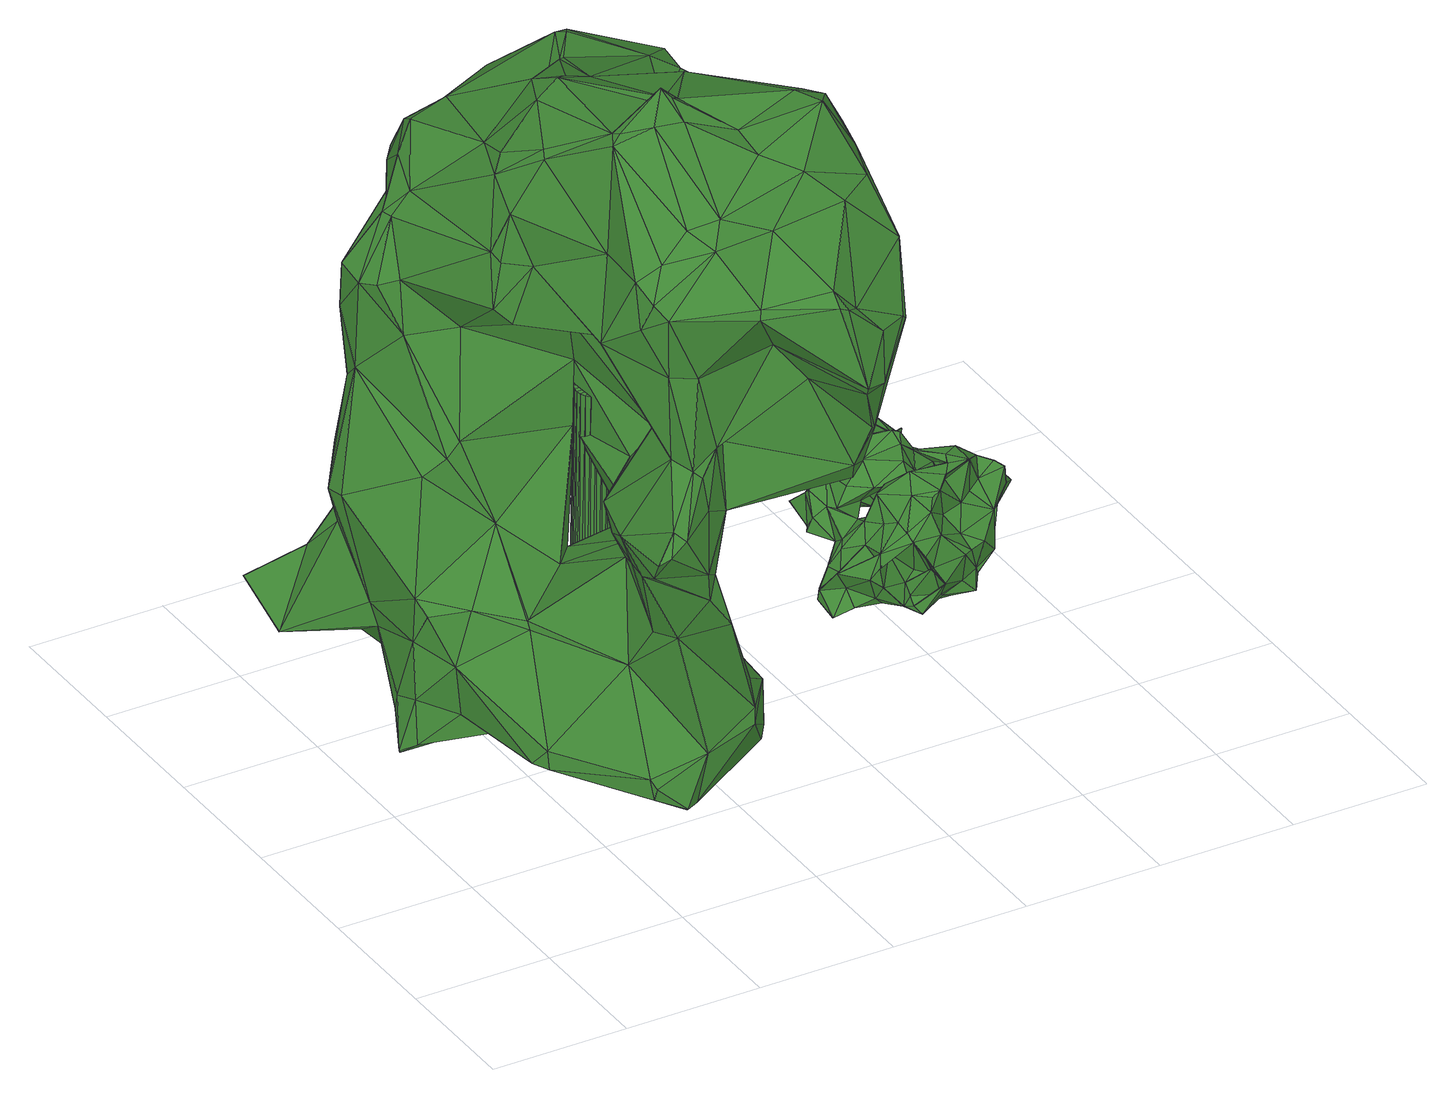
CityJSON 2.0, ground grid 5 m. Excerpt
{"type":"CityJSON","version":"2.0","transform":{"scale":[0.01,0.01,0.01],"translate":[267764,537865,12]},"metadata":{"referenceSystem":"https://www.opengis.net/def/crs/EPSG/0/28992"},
"CityObjects":{
"tree1":{"type":"SolitaryVegetationObject","attributes":{"gtid":21,"crown_width_m":19.05,"crown_median_z":25.21,"crown_r50_m":0.49,"crown_porosity":0.887,"trunk_H_m":12.44,"trunk_DBH_m":1.49,"trunk_radius_m":0.747,"trunk_base_height_m":12.77,"original_gtid":"21"},"geometry":[{"type":"Solid","lod":"3","boundaries":[[[[0,1,2]],[[3,4,5]],[[6,7,8]],[[9,10,11]],[[12,13,14]],[[15,16,17]],[[18,19,20]],[[21,22,23]],[[24,25,26]],[[27,28,29]],[[30,31,32]],[[33,34,35]],[[36,37,38]],[[39,30,32]],[[40,41,42]],[[43,44,45]],[[46,44,43]],[[47,48,49]],[[50,51,52]],[[50,52,53]],[[54,55,56]],[[11,57,58]],[[48,59,49]],[[60,51,61]],[[62,60,61]],[[4,63,64]],[[65,66,67]],[[25,68,69]],[[58,70,71]],[[47,72,48]],[[73,74,75]],[[18,76,77]],[[78,77,76]],[[9,11,58]],[[79,80,81]],[[11,10,82]],[[83,71,70]],[[82,57,11]],[[84,85,86]],[[87,88,89]],[[68,90,69]],[[91,92,93]],[[94,95,96]],[[49,59,97]],[[98,99,100]],[[101,102,103]],[[56,55,104]],[[44,105,106]],[[96,107,108]],[[109,101,110]],[[111,112,113]],[[114,115,116]],[[117,21,118]],[[8,119,94]],[[7,119,8]],[[90,96,108]],[[120,65,121]],[[97,122,123]],[[124,125,118]],[[124,72,125]],[[126,110,101]],[[118,125,47]],[[72,47,125]],[[127,128,129]],[[24,26,130]],[[131,87,48]],[[7,6,132]],[[47,133,134]],[[135,7,132]],[[118,47,134]],[[136,106,137]],[[136,137,138]],[[95,139,140]],[[28,112,111]],[[141,142,143]],[[144,145,146]],[[147,26,25]],[[114,148,34]],[[149,150,151]],[[149,151,152]],[[153,154,155]],[[27,156,28]],[[157,28,156]],[[158,91,159]],[[160,161,115]],[[162,17,163]],[[164,104,165]],[[66,166,167]],[[168,75,74]],[[168,74,169]],[[48,87,59]],[[89,88,170]],[[171,15,172]],[[146,173,157]],[[174,24,175]],[[14,64,12]],[[176,177,178]],[[14,179,64]],[[138,137,180]],[[181,182,19]],[[183,65,120]],[[184,185,186]],[[78,187,5]],[[188,189,190]],[[59,87,89]],[[159,191,158]],[[192,10,37]],[[193,37,10]],[[87,131,88]],[[181,194,182]],[[195,55,54]],[[186,123,184]],[[0,2,196]],[[197,65,67]],[[157,198,146]],[[198,144,146]],[[199,5,4]],[[15,165,172]],[[200,201,202]],[[178,203,176]],[[204,205,206]],[[150,206,205]],[[207,157,173]],[[208,207,173]],[[209,137,106]],[[210,39,80]],[[24,211,212]],[[199,18,77]],[[75,164,213]],[[181,19,35]],[[120,214,215]],[[216,217,218]],[[51,60,52]],[[219,220,88]],[[115,166,66]],[[221,222,223]],[[138,219,124]],[[140,45,224]],[[225,226,227]],[[228,229,230]],[[219,88,131]],[[231,26,147]],[[73,231,147]],[[221,32,222]],[[188,116,161]],[[161,189,188]],[[160,189,161]],[[160,115,66]],[[115,161,116]],[[177,232,178]],[[233,234,132]],[[177,174,175]],[[189,183,190]],[[224,136,235]],[[183,120,215]],[[183,215,190]],[[158,92,91]],[[236,79,237]],[[193,10,9]],[[238,193,9]],[[66,183,160]],[[66,65,183]],[[189,160,183]],[[239,203,178]],[[214,120,121]],[[159,240,191]],[[24,174,211]],[[240,241,191]],[[69,226,225]],[[242,226,69]],[[156,144,157]],[[157,144,198]],[[138,124,243]],[[46,43,139]],[[244,204,206]],[[163,17,16]],[[211,174,176]],[[176,174,177]],[[155,27,76]],[[218,245,216]],[[167,67,66]],[[85,154,153]],[[237,246,247]],[[233,132,6]],[[188,148,116]],[[217,152,38]],[[56,248,54]],[[130,249,250]],[[134,133,251]],[[27,154,156]],[[151,38,152]],[[98,251,99]],[[163,16,249]],[[213,17,162]],[[244,252,253]],[[24,212,25]],[[38,37,193]],[[254,248,56]],[[134,251,117]],[[249,162,163]],[[195,255,172]],[[172,255,171]],[[250,16,256]],[[133,99,251]],[[54,255,195]],[[171,255,54]],[[249,16,250]],[[15,256,16]],[[15,171,256]],[[134,117,118]],[[103,126,101]],[[97,59,122]],[[36,150,257]],[[180,137,209]],[[39,210,258]],[[15,17,165]],[[213,165,17]],[[150,36,151]],[[57,82,184]],[[165,104,172]],[[259,196,22]],[[124,219,72]],[[48,219,131]],[[72,219,48]],[[242,107,96]],[[95,242,96]],[[247,260,261]],[[211,234,233]],[[211,176,234]],[[91,194,181]],[[31,222,32]],[[181,35,159]],[[181,159,91]],[[180,215,214]],[[56,253,254]],[[262,263,264]],[[265,266,226]],[[180,209,215]],[[267,179,14]],[[268,235,102]],[[217,269,270]],[[267,271,33]],[[115,33,271]],[[235,140,224]],[[272,273,228]],[[3,5,274]],[[32,81,39]],[[275,276,214]],[[266,111,40]],[[24,130,177]],[[175,24,177]],[[244,253,104]],[[56,104,253]],[[256,130,250]],[[277,278,279]],[[78,76,27]],[[265,245,260]],[[270,149,217]],[[217,149,152]],[[275,138,276]],[[213,164,165]],[[75,204,164]],[[280,187,78]],[[280,78,281]],[[241,282,142]],[[148,190,283]],[[106,224,45]],[[158,284,92]],[[136,224,106]],[[195,104,55]],[[19,182,20]],[[8,94,285]],[[210,80,79]],[[82,185,184]],[[252,244,270]],[[215,209,105]],[[217,193,218]],[[176,203,286]],[[266,281,111]],[[111,281,29]],[[191,284,158]],[[191,241,284]],[[257,1,0]],[[256,232,130]],[[177,130,232]],[[150,1,257]],[[141,143,283]],[[141,283,215]],[[223,272,228]],[[63,3,81]],[[63,81,32]],[[212,68,25]],[[248,202,54]],[[227,226,287]],[[266,287,226]],[[130,162,249]],[[98,288,289]],[[290,100,99]],[[185,291,186]],[[190,148,188]],[[253,42,41]],[[292,279,278]],[[248,254,293]],[[200,248,293]],[[288,100,291]],[[291,100,290]],[[143,142,282]],[[263,41,40]],[[254,41,263]],[[290,99,133]],[[9,258,210]],[[159,35,34]],[[84,7,135]],[[292,264,112]],[[94,294,46]],[[285,94,90]],[[207,286,239]],[[49,295,47]],[[240,282,241]],[[296,230,166]],[[223,228,221]],[[171,54,202]],[[227,252,269]],[[157,297,28]],[[37,298,0]],[[94,96,90]],[[64,63,12]],[[112,264,263]],[[46,241,142]],[[117,22,21]],[[164,244,104]],[[164,204,244]],[[172,104,195]],[[299,273,272]],[[300,34,283]],[[34,148,283]],[[223,222,31]],[[277,279,239]],[[180,276,138]],[[58,258,9]],[[235,301,140]],[[28,111,29]],[[201,302,178]],[[284,119,7]],[[62,61,272]],[[121,197,214]],[[65,197,121]],[[246,265,247]],[[220,170,88]],[[208,234,207]],[[44,141,105]],[[23,110,21]],[[27,155,154]],[[132,208,135]],[[84,135,144]],[[253,227,42]],[[218,193,238]],[[95,94,139]],[[190,215,283]],[[284,241,46]],[[106,105,209]],[[6,8,303]],[[14,271,267]],[[204,75,168]],[[135,208,145]],[[144,135,145]],[[262,264,304]],[[37,0,192]],[[159,283,282]],[[39,81,80]],[[214,276,180]],[[305,306,71]],[[81,3,307]],[[265,260,247]],[[29,78,27]],[[187,274,5]],[[227,216,245]],[[5,77,78]],[[5,199,77]],[[242,308,225]],[[69,225,308]],[[118,126,124]],[[284,93,92]],[[7,93,284]],[[69,308,147]],[[113,40,111]],[[281,78,29]],[[216,269,217]],[[216,227,269]],[[221,228,296]],[[263,40,113]],[[178,232,201]],[[256,201,232]],[[3,63,4]],[[215,105,141]],[[201,256,202]],[[141,46,142]],[[159,282,240]],[[116,148,114]],[[257,298,36]],[[234,176,286]],[[234,286,207]],[[285,90,68]],[[37,36,298]],[[151,36,38]],[[193,217,38]],[[289,185,82]],[[68,303,285]],[[46,139,94]],[[68,212,303]],[[208,132,234]],[[194,91,93]],[[196,2,22]],[[221,296,12]],[[146,145,173]],[[173,145,208]],[[101,109,102]],[[147,308,169]],[[169,102,109]],[[242,265,226]],[[242,225,265]],[[108,107,69]],[[245,265,225]],[[233,303,211]],[[6,303,233]],[[8,285,303]],[[219,275,220]],[[197,220,275]],[[197,275,214]],[[138,275,219]],[[71,258,58]],[[30,258,71]],[[270,269,252]],[[20,76,18]],[[90,108,69]],[[49,97,295]],[[71,83,305]],[[289,288,185]],[[79,307,237]],[[79,81,307]],[[84,86,7]],[[251,98,309]],[[251,309,117]],[[30,39,258]],[[130,73,162]],[[130,231,73]],[[305,83,123]],[[154,85,84]],[[154,84,144]],[[156,154,144]],[[50,89,51]],[[278,264,292]],[[278,304,264]],[[9,310,238]],[[114,33,115]],[[187,237,307]],[[33,114,34]],[[124,126,243]],[[136,243,103]],[[126,103,243]],[[69,107,242]],[[263,293,254]],[[138,243,136]],[[75,213,73]],[[162,73,213]],[[50,59,89]],[[147,74,73]],[[169,74,147]],[[122,59,50]],[[22,2,1]],[[236,310,210]],[[237,187,246]],[[187,280,246]],[[170,61,51]],[[33,128,267]],[[112,263,113]],[[280,281,266]],[[282,283,143]],[[300,283,159]],[[221,63,32]],[[12,63,221]],[[280,266,246]],[[261,310,311]],[[247,261,311]],[[136,103,235]],[[118,21,110]],[[126,118,110]],[[239,286,203]],[[266,42,287]],[[312,1,205]],[[312,205,204]],[[266,40,42]],[[185,288,291]],[[94,119,294]],[[212,211,303]],[[140,301,242]],[[308,242,301]],[[197,313,220]],[[220,313,170]],[[13,115,271]],[[13,271,14]],[[103,102,235]],[[22,117,259]],[[140,242,95]],[[129,128,33]],[[31,30,314]],[[67,315,299]],[[167,315,67]],[[71,314,30]],[[262,304,316]],[[86,85,20]],[[20,85,76]],[[153,76,85]],[[155,76,153]],[[246,266,265]],[[210,310,317]],[[262,200,293]],[[44,46,141]],[[316,302,201]],[[200,316,201]],[[300,159,34]],[[254,253,41]],[[44,106,45]],[[45,140,43]],[[43,140,139]],[[239,178,302]],[[239,302,277]],[[277,304,278]],[[186,97,123]],[[171,202,256]],[[200,202,248]],[[309,318,196]],[[98,100,288]],[[46,294,284]],[[284,294,119]],[[318,309,98]],[[289,318,98]],[[194,93,7]],[[194,7,86]],[[236,210,79]],[[149,206,150]],[[270,206,149]],[[244,206,270]],[[10,192,82]],[[184,70,57]],[[83,70,184]],[[57,70,58]],[[289,82,192]],[[289,192,318]],[[318,192,0]],[[318,0,196]],[[184,123,83]],[[298,257,0]],[[227,253,252]],[[309,259,117]],[[227,287,42]],[[308,102,169]],[[186,295,97]],[[238,261,218]],[[310,261,238]],[[168,169,312]],[[168,312,204]],[[268,319,235]],[[3,274,307]],[[307,274,187]],[[130,26,231]],[[1,320,23]],[[169,109,320]],[[23,320,110]],[[23,22,1]],[[109,110,320]],[[272,61,299]],[[115,296,166]],[[115,13,296]],[[299,61,170]],[[196,259,309]],[[86,321,194]],[[20,321,86]],[[207,297,157]],[[239,297,207]],[[279,292,297]],[[112,297,292]],[[112,28,297]],[[239,279,297]],[[299,170,313]],[[299,313,67]],[[237,311,236]],[[230,229,166]],[[295,290,47]],[[236,311,310]],[[47,290,133]],[[67,313,197]],[[262,316,200]],[[247,311,237]],[[262,293,263]],[[277,302,304]],[[316,304,302]],[[1,312,320]],[[169,320,312]],[[245,225,227]],[[150,205,1]],[[186,291,295]],[[210,317,9]],[[9,317,310]],[[218,260,245]],[[261,260,218]],[[127,19,18]],[[19,127,129]],[[33,35,129]],[[35,19,129]],[[268,102,319]],[[308,319,102]],[[315,229,299]],[[308,301,319]],[[235,319,301]],[[194,321,182]],[[20,182,321]],[[314,71,306]],[[305,60,306]],[[314,306,60]],[[267,128,127]],[[127,18,199]],[[127,179,267]],[[25,322,147]],[[69,147,322]],[[69,322,25]],[[170,51,89]],[[60,53,52]],[[123,53,305]],[[122,53,123]],[[199,4,323]],[[122,50,53]],[[60,305,53]],[[12,296,13]],[[296,228,230]],[[272,314,62]],[[299,229,273]],[[273,229,228]],[[295,291,290]],[[315,167,229]],[[166,229,167]],[[62,314,60]],[[223,314,272]],[[31,314,223]],[[64,323,4]],[[179,323,64]],[[199,323,127]],[[127,323,179]],[[324,325,326]],[[324,326,327]],[[327,326,328]],[[327,328,329]],[[326,325,330]],[[326,330,328]],[[328,330,331]],[[328,331,329]],[[330,325,332]],[[330,332,331]],[[331,332,333]],[[331,333,329]],[[332,325,334]],[[332,334,333]],[[333,334,335]],[[333,335,329]],[[334,325,336]],[[334,336,335]],[[335,336,337]],[[335,337,329]],[[336,325,338]],[[336,338,337]],[[337,338,339]],[[337,339,329]],[[338,325,340]],[[338,340,339]],[[339,340,341]],[[339,341,329]],[[340,325,342]],[[340,342,341]],[[341,342,343]],[[341,343,329]],[[342,325,344]],[[342,344,343]],[[343,344,345]],[[343,345,329]],[[344,325,346]],[[344,346,345]],[[345,346,347]],[[345,347,329]],[[346,325,348]],[[346,348,347]],[[347,348,349]],[[347,349,329]],[[348,325,350]],[[348,350,349]],[[349,350,351]],[[349,351,329]],[[350,325,352]],[[350,352,351]],[[351,352,353]],[[351,353,329]],[[352,325,354]],[[352,354,353]],[[353,354,355]],[[353,355,329]],[[354,325,356]],[[354,356,355]],[[355,356,357]],[[355,357,329]],[[356,325,358]],[[356,358,357]],[[357,358,359]],[[357,359,329]],[[358,325,360]],[[358,360,359]],[[359,360,361]],[[359,361,329]],[[360,325,362]],[[360,362,361]],[[361,362,363]],[[361,363,329]],[[362,325,364]],[[362,364,363]],[[363,364,365]],[[363,365,329]],[[364,325,366]],[[364,366,365]],[[365,366,367]],[[365,367,329]],[[366,325,368]],[[366,368,367]],[[367,368,369]],[[367,369,329]],[[368,325,370]],[[368,370,369]],[[369,370,371]],[[369,371,329]],[[370,325,372]],[[370,372,371]],[[371,372,373]],[[371,373,329]],[[372,325,324]],[[372,324,373]],[[373,324,327]],[[373,327,329]]]]}]},
"tree2":{"type":"SolitaryVegetationObject","attributes":{"gtid":532,"crown_width_m":7.29,"crown_median_z":15.64,"crown_r50_m":0.307,"crown_porosity":0.919,"trunk_H_m":2.69,"trunk_DBH_m":0.178,"trunk_radius_m":0.0889,"trunk_base_height_m":12.95,"original_gtid":"534"},"geometry":[{"type":"Solid","lod":"3","boundaries":[[[[374,375,376]],[[377,378,379]],[[380,381,382]],[[383,384,385]],[[386,384,383]],[[387,388,389]],[[390,391,392]],[[393,391,390]],[[394,395,396]],[[384,397,398]],[[399,400,401]],[[402,403,382]],[[404,405,406]],[[377,406,405]],[[407,408,409]],[[410,411,412]],[[413,414,415]],[[416,417,418]],[[419,420,421]],[[422,378,417]],[[423,378,422]],[[424,425,426]],[[427,421,428]],[[429,430,431]],[[416,432,417]],[[433,434,435]],[[436,433,435]],[[437,438,439]],[[440,441,389]],[[387,389,441]],[[442,443,444]],[[441,445,446]],[[447,448,449]],[[450,448,437]],[[451,452,453]],[[454,455,456]],[[412,457,410]],[[458,459,389]],[[422,406,423]],[[438,393,439]],[[460,461,462]],[[433,463,464]],[[465,466,467]],[[468,469,470]],[[471,470,469]],[[472,473,474]],[[475,476,477]],[[396,395,478]],[[396,478,479]],[[478,395,419]],[[433,480,463]],[[481,482,483]],[[451,453,484]],[[404,485,486]],[[487,488,489]],[[487,489,490]],[[491,460,465]],[[492,493,380]],[[453,494,484]],[[405,418,378]],[[405,378,377]],[[428,421,495]],[[496,412,497]],[[430,498,499]],[[395,394,419]],[[434,414,500]],[[501,502,463]],[[441,503,445]],[[504,505,506]],[[507,508,376]],[[509,510,482]],[[511,416,512]],[[511,512,450]],[[433,442,430]],[[464,442,433]],[[419,421,478]],[[513,493,492]],[[514,515,516]],[[517,518,519]],[[443,442,520]],[[521,522,375]],[[523,440,524]],[[525,526,527]],[[528,479,529]],[[422,432,530]],[[416,511,432]],[[380,403,492]],[[454,531,532]],[[533,534,475]],[[489,401,490]],[[535,536,537]],[[538,539,424]],[[540,424,539]],[[422,417,432]],[[410,541,411]],[[534,527,526]],[[511,437,439]],[[511,439,432]],[[394,396,542]],[[394,542,490]],[[428,543,544]],[[545,546,547]],[[534,548,475]],[[547,549,550]],[[519,518,421]],[[546,549,547]],[[546,517,549]],[[551,552,407]],[[467,513,505]],[[553,554,555]],[[512,449,450]],[[479,528,396]],[[545,547,384]],[[479,478,529]],[[516,499,498]],[[516,431,499]],[[457,436,445]],[[388,556,458]],[[485,462,486]],[[386,383,481]],[[402,382,381]],[[502,376,508]],[[441,557,558]],[[399,497,411]],[[457,503,410]],[[421,529,478]],[[432,439,530]],[[559,560,466]],[[381,560,559]],[[430,561,433]],[[562,459,458]],[[524,459,562]],[[563,456,564]],[[565,483,566]],[[413,567,492]],[[568,557,569]],[[482,510,570]],[[571,455,572]],[[564,455,571]],[[524,389,459]],[[508,573,502]],[[574,422,530]],[[417,378,418]],[[500,403,402]],[[574,406,422]],[[570,483,482]],[[500,402,444]],[[405,460,418]],[[549,474,575]],[[475,477,533]],[[501,480,457]],[[494,453,533]],[[520,442,464]],[[576,552,563]],[[563,551,456]],[[390,522,521]],[[463,525,464]],[[531,528,529]],[[503,558,410]],[[381,559,498]],[[525,527,464]],[[412,501,457]],[[524,555,554]],[[467,504,491]],[[505,504,467]],[[545,565,544]],[[577,578,435]],[[385,579,383]],[[580,475,548]],[[580,548,509]],[[581,468,507]],[[513,560,493]],[[493,560,380]],[[380,560,381]],[[428,544,427]],[[457,445,503]],[[489,488,390]],[[437,392,391]],[[554,568,569]],[[582,583,510]],[[525,584,526]],[[534,526,584]],[[585,586,553]],[[437,448,392]],[[512,587,588]],[[512,588,589]],[[551,563,552]],[[487,393,488]],[[492,567,513]],[[546,545,543]],[[546,543,428]],[[474,517,519]],[[549,517,474]],[[589,506,447]],[[448,447,590]],[[448,590,415]],[[509,383,580]],[[544,543,545]],[[591,472,474]],[[385,384,398]],[[386,545,384]],[[510,534,584]],[[510,584,582]],[[414,413,500]],[[462,461,486]],[[592,431,516]],[[381,498,430]],[[381,430,442]],[[466,465,514]],[[523,593,557]],[[523,554,593]],[[437,391,438]],[[537,594,595]],[[379,378,423]],[[375,374,496]],[[411,497,412]],[[412,496,374]],[[382,403,380]],[[592,596,431]],[[597,392,448]],[[500,413,403]],[[423,406,379]],[[406,377,379]],[[598,599,600]],[[454,532,601]],[[580,579,476]],[[390,521,489]],[[401,489,521]],[[557,473,558]],[[509,548,510]],[[534,510,548]],[[602,515,462]],[[603,515,602]],[[523,524,554]],[[531,529,532]],[[522,604,375]],[[535,487,536]],[[601,532,427]],[[605,606,607]],[[490,607,606]],[[490,606,487]],[[390,392,522]],[[392,471,522]],[[558,503,441]],[[452,577,533]],[[577,608,533]],[[429,609,561]],[[569,557,593]],[[583,582,573]],[[520,608,443]],[[598,610,599]],[[611,612,411]],[[508,507,583]],[[406,613,404]],[[599,614,615]],[[460,462,465]],[[376,502,374]],[[429,597,448]],[[470,471,597]],[[470,597,429]],[[450,449,448]],[[589,449,512]],[[447,449,589]],[[501,412,374]],[[374,502,501]],[[611,616,400]],[[611,421,616]],[[492,403,413]],[[517,546,495]],[[428,495,546]],[[386,565,545]],[[425,537,595]],[[425,530,537]],[[486,461,404]],[[477,476,556]],[[458,556,476]],[[386,481,565]],[[566,544,565]],[[465,467,491]],[[401,400,490]],[[506,617,413]],[[567,413,617]],[[567,617,506]],[[521,496,401]],[[521,375,496]],[[618,408,407]],[[427,544,566]],[[427,566,601]],[[550,397,547]],[[456,551,595]],[[513,467,466]],[[619,540,539]],[[619,539,538]],[[425,595,409]],[[409,595,407]],[[407,595,551]],[[577,435,444]],[[464,527,520]],[[578,446,436]],[[436,435,578]],[[438,391,393]],[[597,471,392]],[[437,511,450]],[[504,506,588]],[[460,491,587]],[[460,587,418]],[[446,445,436]],[[535,530,439]],[[535,439,393]],[[550,614,397]],[[490,400,420]],[[490,420,394]],[[393,390,488]],[[535,393,487]],[[530,535,537]],[[431,430,499]],[[463,582,525]],[[434,444,435]],[[500,444,434]],[[434,620,414]],[[561,620,434]],[[561,609,620]],[[442,444,381]],[[402,381,444]],[[384,547,397]],[[463,621,582]],[[599,615,600]],[[468,622,507]],[[583,507,622]],[[409,426,425]],[[491,504,588]],[[587,491,588]],[[568,610,557]],[[565,481,483]],[[431,596,571]],[[564,571,596]],[[610,473,557]],[[610,598,473]],[[569,593,554]],[[566,623,601]],[[591,411,472]],[[541,472,411]],[[448,609,429]],[[502,621,463]],[[573,621,502]],[[624,625,538]],[[574,625,624]],[[568,599,610]],[[582,621,573]],[[431,571,429]],[[415,590,413]],[[568,614,599]],[[404,626,485]],[[404,613,626]],[[408,626,613]],[[470,429,571]],[[447,506,590]],[[564,596,592]],[[482,481,509]],[[481,383,509]],[[563,564,627]],[[563,627,576]],[[529,427,532]],[[490,542,607]],[[429,561,430]],[[619,625,574]],[[583,573,508]],[[441,440,557]],[[557,440,523]],[[553,586,568]],[[561,434,433]],[[538,625,619]],[[415,414,620]],[[609,448,620]],[[415,620,448]],[[581,469,468]],[[618,485,626]],[[519,421,611]],[[628,629,446]],[[451,387,629]],[[452,533,453]],[[456,455,564]],[[484,388,451]],[[387,451,388]],[[421,518,495]],[[583,570,510]],[[389,524,440]],[[589,588,506]],[[517,495,518]],[[575,598,600]],[[575,474,598]],[[463,480,501]],[[399,401,497]],[[496,497,401]],[[520,527,608]],[[436,480,433]],[[457,480,436]],[[375,604,376]],[[522,471,604]],[[615,550,600]],[[441,446,630]],[[562,476,579]],[[562,579,398]],[[600,550,575]],[[441,630,387]],[[585,614,586]],[[568,586,614]],[[472,558,473]],[[624,538,424]],[[533,527,534]],[[618,576,603]],[[618,603,485]],[[533,608,527]],[[443,608,444]],[[577,444,608]],[[577,452,628]],[[572,455,454]],[[483,623,566]],[[483,570,623]],[[416,587,512]],[[418,587,416]],[[536,487,606]],[[536,606,605]],[[628,446,578]],[[531,605,607]],[[531,607,528]],[[458,476,562]],[[605,537,536]],[[409,408,613]],[[595,594,456]],[[537,605,594]],[[605,531,594]],[[456,594,531]],[[421,631,529]],[[454,456,531]],[[398,579,385]],[[476,475,580]],[[580,383,579]],[[421,420,616]],[[400,616,420]],[[394,420,419]],[[562,555,524]],[[404,461,405]],[[427,529,631]],[[427,631,421]],[[581,604,469]],[[471,469,604]],[[581,376,604]],[[581,507,376]],[[474,473,598]],[[411,591,611]],[[611,591,519]],[[519,591,474]],[[582,584,525]],[[541,410,472]],[[558,472,410]],[[553,568,554]],[[389,388,458]],[[553,555,585]],[[632,540,619]],[[632,424,540]],[[425,424,632]],[[530,633,574]],[[619,574,633]],[[530,425,633]],[[619,633,632]],[[425,632,633]],[[628,451,629]],[[575,550,549]],[[555,398,585]],[[555,562,398]],[[628,578,577]],[[451,628,452]],[[630,446,629]],[[630,629,387]],[[405,461,460]],[[576,627,592]],[[564,592,627]],[[505,513,567]],[[505,567,506]],[[468,470,572]],[[506,413,590]],[[398,614,585]],[[400,399,612]],[[400,612,611]],[[550,615,614]],[[466,514,559]],[[571,572,470]],[[396,528,634]],[[607,634,528]],[[607,542,634]],[[396,634,542]],[[618,626,408]],[[494,556,484]],[[533,477,556]],[[533,556,494]],[[388,484,556]],[[583,623,570]],[[622,623,583]],[[623,468,601]],[[622,468,623]],[[466,560,513]],[[552,576,618]],[[552,618,407]],[[614,398,397]],[[399,411,612]],[[602,485,603]],[[465,462,514]],[[602,462,485]],[[601,572,454]],[[468,572,601]],[[498,559,514]],[[498,514,516]],[[514,462,515]],[[574,635,406]],[[624,635,574]],[[424,426,624]],[[516,515,592]],[[603,576,515]],[[592,515,576]],[[613,426,409]],[[613,624,426]],[[406,635,613]],[[624,613,635]],[[636,637,638]],[[636,638,639]],[[639,638,640]],[[639,640,641]],[[638,637,642]],[[638,642,640]],[[640,642,643]],[[640,643,641]],[[642,637,644]],[[642,644,643]],[[643,644,645]],[[643,645,641]],[[644,637,646]],[[644,646,645]],[[645,646,647]],[[645,647,641]],[[646,637,648]],[[646,648,647]],[[647,648,649]],[[647,649,641]],[[648,637,650]],[[648,650,649]],[[649,650,651]],[[649,651,641]],[[650,637,652]],[[650,652,651]],[[651,652,653]],[[651,653,641]],[[652,637,654]],[[652,654,653]],[[653,654,655]],[[653,655,641]],[[654,637,656]],[[654,656,655]],[[655,656,657]],[[655,657,641]],[[656,637,658]],[[656,658,657]],[[657,658,659]],[[657,659,641]],[[658,637,660]],[[658,660,659]],[[659,660,661]],[[659,661,641]],[[660,637,662]],[[660,662,661]],[[661,662,663]],[[661,663,641]],[[662,637,664]],[[662,664,663]],[[663,664,665]],[[663,665,641]],[[664,637,666]],[[664,666,665]],[[665,666,667]],[[665,667,641]],[[666,637,668]],[[666,668,667]],[[667,668,669]],[[667,669,641]],[[668,637,670]],[[668,670,669]],[[669,670,671]],[[669,671,641]],[[670,637,672]],[[670,672,671]],[[671,672,673]],[[671,673,641]],[[672,637,674]],[[672,674,673]],[[673,674,675]],[[673,675,641]],[[674,637,676]],[[674,676,675]],[[675,676,677]],[[675,677,641]],[[676,637,678]],[[676,678,677]],[[677,678,679]],[[677,679,641]],[[678,637,680]],[[678,680,679]],[[679,680,681]],[[679,681,641]],[[680,637,682]],[[680,682,681]],[[681,682,683]],[[681,683,641]],[[682,637,684]],[[682,684,683]],[[683,684,685]],[[683,685,641]],[[684,637,636]],[[684,636,685]],[[685,636,639]],[[685,639,641]]]]}]}
},
"vertices":[
[862,401,1540],[893,396,1294],[910,450,1526],[377,1672,1890],[369,1716,1889],[266,1690,1662],[663,1852,509],[592,1977,838],[659,1807,566],[576,658,1890],[703,438,1836],[628,490,2014],[514,1786,2160],[670,1842,2160],[533,1857,2116],[1130,576,252],[1172,802,218],[1149,595,291],[316,1894,1468],[562,1989,1491],[473,1916,1258],[1355,308,1387],[1317,297,1388],[1334,338,1315],[1061,1516,249],[1012,1198,499],[1046,1142,471],[170,1723,890],[233,1561,523],[172,1642,906],[626,1112,2333],[641,1143,2349],[545,1292,2204],[808,2059,1908],[1032,2300,1693],[956,2115,1543],[652,231,1338],[756,370,1497],[619,262,1368],[531,1166,2122],[354,1111,693],[500,988,642],[498,999,671],[1353,1544,1028],[1396,1584,1177],[1422,1445,1101],[1309,1996,998],[1553,414,2125],[1565,714,2307],[1509,546,2305],[1163,782,2455],[1024,936,2536],[987,906,2568],[985,825,2518],[642,422,251],[644,411,297],[629,431,329],[650,445,2122],[636,536,2168],[1445,724,2510],[959,933,2598],[1031,1033,2487],[997,1030,2479],[433,1647,1985],[463,1778,2044],[1451,1759,2152],[1176,1915,2227],[1321,1632,2233],[895,1451,507],[782,1232,741],[722,518,2218],[741,865,2479],[1623,701,1889],[1090,726,555],[986,814,873],[1032,483,565],[329,1873,1195],[289,1853,1481],[276,1731,1316],[479,1187,1765],[503,1180,1939],[491,1224,1961],[685,406,2073],[836,551,2296],[379,1989,591],[459,2008,925],[511,2008,912],[1515,827,2460],[1507,968,2406],[1405,840,2501],[785,1514,634],[934,2286,1149],[1042,2295,975],[964,2110,1014],[993,1767,892],[1120,1560,1037],[881,1705,1041],[1267,535,2397],[1243,76,1820],[1343,156,1968],[1209,144,2095],[1123,819,1562],[1092,855,1319],[1264,1107,1587],[817,380,399],[1457,1650,1334],[1448,1407,1165],[695,1366,858],[719,1449,691],[1099,828,1323],[1332,537,1542],[206,1220,727],[203,1228,560],[221,1164,682],[1080,2320,1789],[953,2050,2087],[1195,2335,1878],[1347,217,1567],[1564,488,1722],[991,1953,807],[1507,1901,2015],[1459,1703,2108],[1163,651,2430],[939,514,2328],[1620,776,1796],[1611,654,1825],[1437,717,1681],[548,1967,1807],[651,2054,1862],[677,2035,1830],[1123,1075,337],[1578,826,2338],[579,1962,486],[1449,208,1964],[1465,221,1945],[480,2020,473],[1338,1295,1312],[1413,1463,1361],[1411,1184,1698],[1281,1546,1030],[1254,1451,1036],[1418,1794,1383],[1363,2104,1158],[1367,2123,1212],[278,2044,471],[312,2061,405],[84,2115,372],[1099,931,869],[1204,2323,1792],[545,259,1214],[746,254,1170],[578,204,1308],[537,217,1285],[326,1943,924],[331,1951,659],[308,1919,927],[325,1929,606],[63,1853,306],[1114,2319,978],[1139,2271,1248],[1304,2219,1895],[1227,2320,1893],[1168,692,404],[1182,729,323],[1004,398,506],[997,387,452],[1116,1890,2247],[1137,1850,2265],[829,460,878],[1071,775,1040],[1200,1197,2444],[863,558,168],[788,400,210],[348,1959,186],[1012,1580,211],[1013,1522,205],[819,1564,181],[970,1501,182],[771,1403,153],[557,2010,1869],[1398,1541,1479],[967,2081,1421],[921,1863,1341],[1482,1964,1997],[878,437,2263],[956,281,2102],[1105,461,2260],[362,1563,1500],[1234,2332,1860],[1313,2230,1884],[1496,2199,1683],[1166,2307,989],[800,414,1815],[725,459,1508],[919,1983,1066],[735,366,219],[1186,369,1721],[1403,1572,2192],[78,2112,377],[261,1792,1687],[428,816,252],[643,1016,181],[707,787,203],[535,1581,172],[851,287,932],[799,304,1128],[769,283,1050],[398,1899,187],[454,2024,365],[1469,1612,1367],[574,1093,1950],[1037,1670,280],[1057,1586,344],[1123,556,493],[1479,1662,1866],[1622,1905,1587],[645,704,1119],[584,546,1212],[637,744,1222],[1578,973,2044],[1452,1147,2255],[612,1474,2206],[587,1325,2257],[723,1326,2414],[1364,1381,1133],[832,883,946],[702,1139,749],[744,789,951],[791,1477,2391],[1033,1714,2266],[967,1681,2240],[991,834,525],[826,1151,227],[702,1726,402],[645,1676,236],[1224,1295,1351],[521,1135,1722],[523,1473,1531],[841,695,1546],[435,1497,194],[1286,2272,1076],[1318,2181,1002],[839,1287,1155],[1367,1128,1644],[722,414,850],[766,891,1154],[458,1367,1170],[838,1285,1409],[425,728,271],[1198,830,256],[1188,864,238],[1326,116,1796],[685,507,836],[662,629,651],[422,737,338],[734,372,213],[1056,870,193],[789,329,1359],[683,801,2120],[1339,220,1567],[855,949,1214],[923,901,1325],[323,1127,300],[286,1097,507],[199,1204,352],[832,1283,1161],[546,1286,874],[597,2056,1890],[998,894,1332],[641,572,1077],[580,397,1139],[791,2032,1958],[810,1343,2463],[878,1406,2417],[294,1623,1679],[1374,1248,2051],[1302,1445,1811],[154,1227,153],[150,1226,161],[202,1344,243],[404,1360,1124],[331,1392,1062],[1352,2174,1176],[1393,2141,1513],[1025,2052,767],[789,1590,532],[547,1618,179],[505,1001,671],[1174,141,2114],[951,274,2066],[1257,182,2068],[1180,193,2150],[195,1319,310],[394,787,273],[1021,1954,810],[1380,467,2288],[679,1836,2167],[246,1532,443],[784,357,1471],[964,1399,2390],[1262,2073,1535],[885,1282,1229],[455,1171,192],[944,1642,384],[199,1192,187],[879,835,2524],[784,891,2499],[360,1584,1701],[1061,982,981],[1251,100,1784],[892,908,1665],[782,1224,1620],[832,591,1094],[1215,1356,2219],[774,926,2485],[1048,1714,2267],[453,1061,232],[875,830,1910],[1085,423,1853],[933,939,1197],[1024,580,1420],[518,1840,1172],[848,1065,520],[447,1829,1803],[950,1244,76],[875,1245,77],[947,1264,76],[968,1232,1320],[965,1252,1320],[893,1233,1321],[940,1282,76],[958,1270,1320],[928,1297,77],[946,1285,1321],[913,1309,77],[931,1297,1321],[895,1317,77],[913,1305,1321],[876,1320,78],[893,1308,1322],[856,1317,78],[874,1305,1322],[838,1310,78],[856,1298,1322],[823,1298,78],[841,1286,1322],[811,1283,78],[829,1271,1322],[803,1265,78],[821,1253,1322],[800,1246,78],[818,1234,1322],[803,1226,78],[821,1214,1322],[810,1208,77],[828,1196,1322],[822,1193,77],[840,1181,1321],[837,1181,77],[855,1169,1321],[855,1173,76],[873,1161,1320],[874,1170,76],[892,1158,1320],[894,1173,76],[911,1161,1320],[912,1180,76],[930,1168,1320],[927,1192,76],[945,1180,1320],[939,1207,76],[957,1195,1320],[947,1225,76],[965,1213,1320],
[2093,1281,592],[2231,1283,584],[2199,1243,551],[2354,1786,406],[2325,1772,411],[2354,1784,406],[1910,1668,280],[1965,1553,289],[1885,1583,284],[2020,1089,214],[2096,1071,235],[2017,1071,204],[2153,1118,190],[1789,1224,328],[1830,1236,255],[1851,1117,341],[2175,1397,590],[2205,1536,572],[2195,1514,541],[2198,1514,541],[2413,1289,533],[2438,1262,517],[2471,1327,447],[2084,1065,243],[2002,1039,206],[2195,1221,580],[2285,1225,609],[2285,1226,611],[1863,1550,289],[1884,1584,287],[2300,1734,271],[2283,1767,366],[2343,1773,373],[2378,1590,259],[2381,1636,289],[2381,1635,291],[2059,1207,552],[2145,1171,564],[2092,1280,594],[1901,1625,389],[1894,1589,417],[1951,1577,477],[2205,1739,506],[2239,1743,506],[2211,1763,456],[2437,1260,516],[2338,1260,502],[2355,1185,419],[2276,1722,432],[2327,1770,411],[2263,1623,258],[2319,1556,352],[2314,1658,256],[2362,1204,276],[2329,1138,301],[2085,1496,417],[2051,1524,366],[2168,1553,368],[2245,1668,491],[1969,1403,385],[1922,1522,383],[1899,1383,339],[1955,1336,416],[2193,1566,567],[2207,1536,572],[2214,1588,528],[1893,1124,368],[1925,1181,384],[1970,1475,295],[1920,1448,190],[1912,1449,293],[1984,1259,438],[1927,1280,365],[2044,1688,491],[2080,1563,492],[2078,1681,503],[2124,1618,538],[1748,1271,252],[1768,1304,236],[1750,1284,210],[2305,1355,351],[2275,1413,365],[2294,1451,284],[1989,1314,523],[1891,1152,241],[1897,1114,299],[2177,1749,331],[2267,1713,282],[2179,1682,223],[2018,1361,394],[1963,1410,307],[2129,1731,204],[2061,1723,249],[2060,1725,250],[2248,1351,372],[2264,1391,445],[2182,1434,439],[2184,1403,502],[2104,1159,500],[2017,1125,430],[2121,1124,427],[1954,1238,197],[1920,1160,210],[1900,1226,178],[2449,1269,445],[2505,1335,404],[1985,1362,412],[2135,1163,230],[2094,1181,274],[2170,1151,274],[1764,1207,176],[2278,1691,207],[2267,1710,204],[2251,1399,550],[2250,1400,552],[2298,1339,597],[2369,1325,547],[2133,1756,322],[1880,1691,327],[1916,1710,289],[1764,1210,175],[2262,1086,380],[2228,1266,593],[2194,1222,582],[2070,1615,318],[2094,1600,364],[1879,1538,344],[2038,1347,528],[2067,1292,514],[2007,1207,465],[2074,1705,377],[1988,1716,311],[2023,1698,426],[2192,1242,450],[2147,1231,434],[2070,1153,264],[2048,1179,288],[2184,1596,552],[2126,1698,488],[1949,1726,292],[2157,1638,249],[2209,1595,240],[2174,1588,254],[2215,1090,358],[2260,1088,381],[2221,1172,375],[1937,1420,181],[2245,1309,598],[2175,1396,587],[1964,1192,371],[1899,1114,300],[1946,1376,304],[1893,1355,271],[1910,1389,205],[2443,1401,384],[2422,1283,364],[2257,1597,459],[2395,1380,380],[2354,1292,350],[1856,1279,183],[1963,1250,215],[2198,1499,484],[2277,1419,451],[2250,1506,422],[2183,1649,261],[2176,1588,256],[2235,1560,262],[2114,1169,548],[2357,1326,459],[2256,1123,241],[2255,1125,240],[2219,1066,215],[2254,1127,258],[2170,1074,264],[2001,1151,267],[2197,1097,342],[2066,999,325],[2328,1524,286],[2318,1517,264],[1999,1113,237],[2000,1149,269],[1953,1073,236],[1836,1191,201],[2017,1126,427],[2010,1153,451],[2058,1659,283],[1970,1674,289],[1953,1510,372],[1951,1072,235],[2305,1484,270],[2254,1472,295],[2218,1143,239],[2239,1151,266],[1921,1676,326],[2044,1048,366],[2076,1116,298],[2152,1222,366],[2216,1454,411],[2249,1353,371],[2074,1211,436],[2248,1699,393],[2047,1047,366],[2264,1573,232],[1828,1353,274],[1880,1355,325],[1992,1081,216],[1999,1115,235],[2278,1273,481],[2001,1287,354],[2152,1225,367],[1939,1264,289],[1993,1080,219],[2083,1066,245],[2133,1738,418],[2100,1729,425],[2075,1719,452],[2011,1599,436],[2176,1211,441],[2199,1562,255],[2048,1177,290],[2277,1414,366],[2330,1537,350],[2235,1520,310],[2195,1499,485],[2021,1053,411],[2029,1027,374],[2031,1027,375],[2298,1269,275],[2223,1624,242],[2249,1597,231],[2235,1376,537],[2340,1426,460],[2340,1424,462],[2364,1440,477],[1908,1390,204],[2012,1550,418],[2020,1055,409],[2247,1212,464],[2201,1241,551],[2301,1732,273],[2064,999,324],[2065,997,325],[2295,1244,476],[1967,1638,345],[2326,1613,250],[2168,1608,390],[1951,1574,476],[1986,1260,437],[2257,1232,376],[2262,1217,330],[2269,1711,284],[2167,1714,352],[2315,1658,254],[2235,1558,260],[1830,1273,293],[1789,1226,327],[1931,1224,345],[2352,1290,351],[2236,1522,311],[2229,1562,418],[2361,1362,406],[2284,1765,366],[2134,1346,95],[2125,1345,95],[2133,1349,94],[2139,1389,364],[2138,1392,363],[2130,1388,364],[2132,1351,94],[2137,1394,363],[2130,1352,94],[2135,1395,363],[2128,1353,94],[2133,1396,363],[2126,1354,93],[2131,1397,363],[2124,1354,94],[2129,1397,363],[2121,1353,94],[2126,1396,363],[2119,1352,94],[2124,1395,363],[2118,1350,94],[2123,1393,363],[2117,1348,95],[2122,1391,364],[2116,1346,95],[2121,1389,364],[2116,1344,95],[2121,1387,364],[2117,1341,96],[2122,1385,365],[2118,1339,96],[2123,1383,365],[2120,1338,96],[2125,1381,365],[2122,1337,96],[2127,1380,365],[2124,1336,96],[2129,1379,365],[2126,1336,96],[2131,1379,365],[2129,1337,96],[2134,1380,365],[2131,1338,96],[2136,1381,365],[2132,1340,96],[2137,1383,365],[2133,1342,95],[2138,1385,364],[2134,1344,95],[2139,1387,364]
]}
